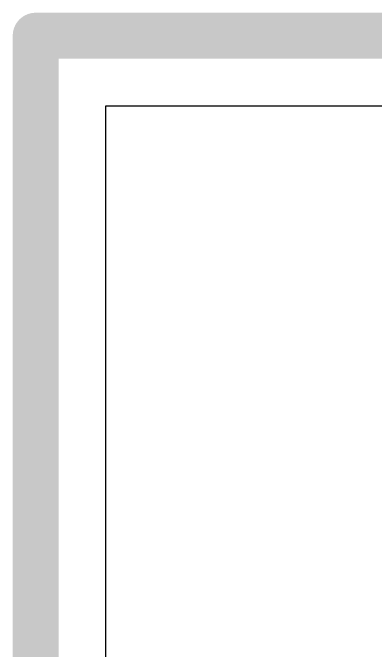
# Model space of a CAD drawing. Header units: inches. Extents: x -0.05 to 7.01, y -0.08 to 1.98.
# Drawn here: x -0.005 to 0.0741, y 0.7319 to 0.8711 of the extents above; entities that cross this region are included whole.
import ezdxf

# ---------------------------------------------------------------- set-up
doc = ezdxf.new("R2010")
doc.units = ezdxf.units.IN
doc.header["$MEASUREMENT"] = 0
for name, color, linetype in [('Board Outline', 216, 'Continuous'), ('Bottom Layer', 5, 'Continuous'), ('Top Layer', 1, 'Continuous')]:
    doc.layers.add(name, color=color, linetype=linetype)

msp = doc.modelspace()

# ---------------------------------------------------------------- linework, layer by layer
at = {"layer": 'Board Outline'}
for points in [[(0, 0.86614, 0.01, 0.01, 0), (1.77165, 0.86614, 0.01, 0.01, 0)], [(0, 0, 0.01, 0.01, 0), (0, 0.86614, 0.01, 0.01, 0)]]:
    msp.add_lwpolyline(points, format="xyseb", dxfattribs=at)
msp.add_lwpolyline([(-0.0025, 0.86614, 0.005, 0.005, 1), (0.0025, 0.86614, 0.005, 0.005, 1)], format="xyseb", close=True, dxfattribs=at)
msp.add_lwpolyline([(-0.0025, 0.86614, 0.005, 0.005, 1), (0.0025, 0.86614, 0.005, 0.005, 1)], format="xyseb", close=True, dxfattribs=at)
at = {"layer": 'Bottom Layer'}
for p, q in [((0.01529, 0.56173), (0.01529, 0.85085)), ((0.01529, 0.85085), (0.54666, 0.85085))]:
    msp.add_line(p, q, dxfattribs=at)
at = {"layer": 'Top Layer'}
for p, q in [((0.01529, 0.56173), (0.01529, 0.85085)), ((0.01529, 0.85085), (0.54666, 0.85085))]:
    msp.add_line(p, q, dxfattribs=at)

doc.saveas('drawing.dxf')
